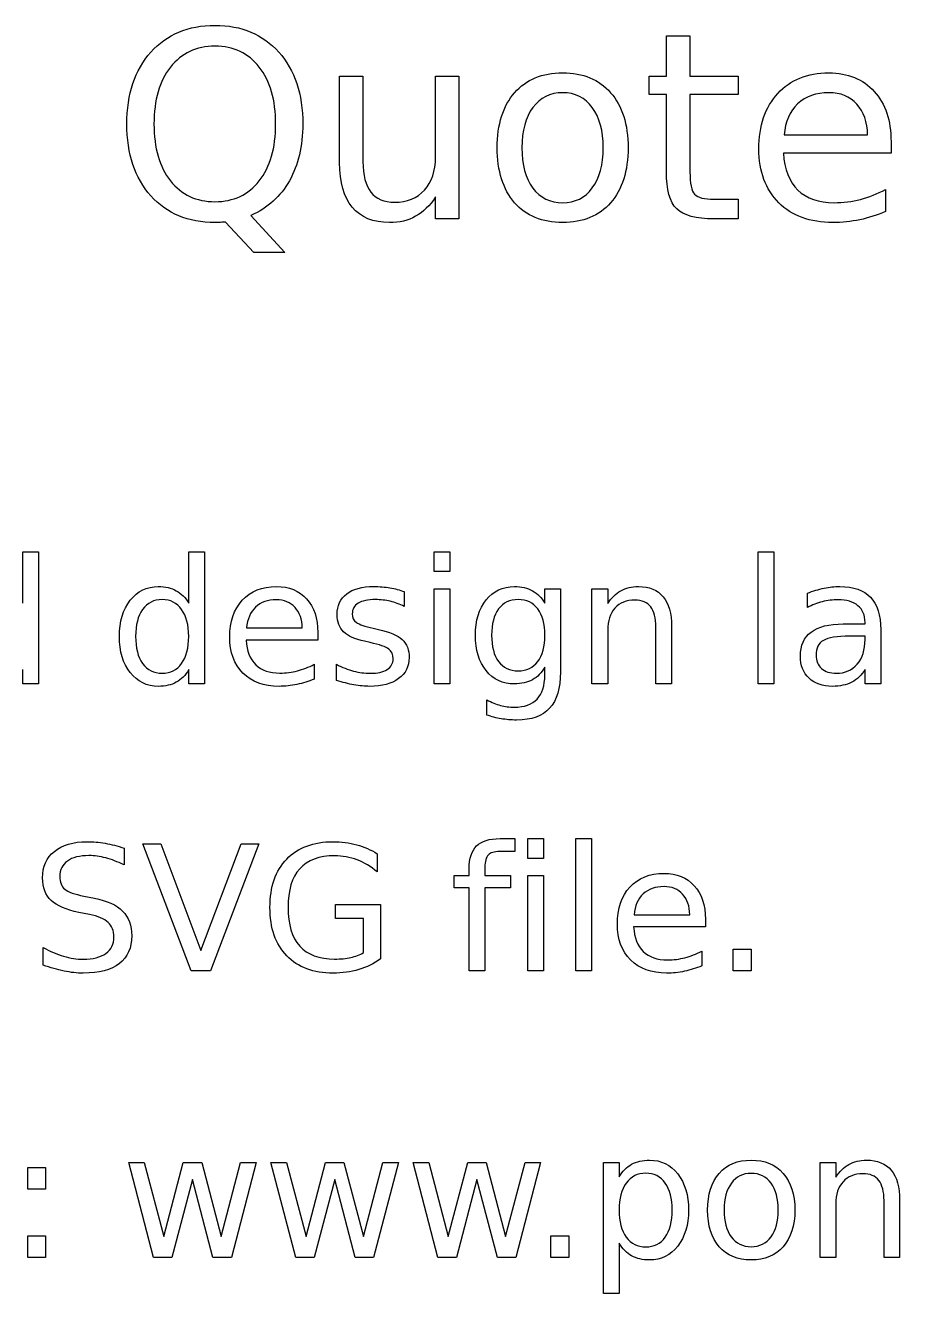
# Model space of a CAD drawing. Extents: x -140 to 352, y 0 to 216.
# Drawn here: x 253.41 to 273.29, y 55.43 to 84.26 of the extents above; entities that cross this region are included whole.
import ezdxf

# ---------------------------------------------------------------- set-up
doc = ezdxf.new("R2010")
doc.units = 0
doc.layers.add('Design_Template', color=7, linetype='CONTINUOUS')

msp = doc.modelspace()

# ---------------------------------------------------------------- linework, layer by layer
at = {"layer": 'Design_Template', "color": 7}
for points in [[(267.986662, 80.9293), (267.986662, 82.688779), (267.595989, 82.688779), (267.595989, 83.102605), (267.986662, 83.102605), (267.986662, 84.022861), (268.52203, 84.022861)], [(268.52203, 84.022861), (268.52203, 83.102605), (269.618809, 83.102605), (269.618809, 82.688779), (268.52203, 82.688779), (268.52203, 80.9293)], [(260.555179, 81.140554), (260.555179, 83.102605), (261.087655, 83.102605), (261.087655, 81.16081)], [(262.737166, 81.264993), (262.737166, 83.102605), (263.269638, 83.102605), (263.269638, 79.861459), (262.737166, 79.861459), (262.737166, 80.359208)], [(273.094358, 81.615153), (273.094358, 81.354701), (270.646137, 81.354701)], [(270.663501, 81.768527), (272.561886, 81.771349)], [(272.969923, 80.529945), (272.969923, 80.026411)], [(269.071866, 80.307116), (269.618809, 80.307116), (269.618809, 79.861459), (269.071866, 79.861459)], [(258.541033, 79.939596), (259.310805, 79.097477), (258.604699, 79.097477), (257.965152, 79.789112)], [(253.35713, 71.123881), (253.35713, 72.293007), (253.712112, 72.293007), (253.712112, 69.291087), (253.35713, 69.291087), (253.35713, 69.615202)], [(257.126888, 71.123881), (257.126888, 72.293007), (257.481871, 72.293007), (257.481871, 69.291087), (257.126888, 69.291087), (257.126888, 69.615202)], [(262.021405, 71.388189), (262.021405, 71.052496)], [(265.222037, 71.12387), (265.222037, 71.45184), (265.57702, 71.45184), (265.57702, 69.559244)], [(266.651613, 70.512305), (266.651613, 69.291087), (266.294704, 69.291087), (266.294704, 71.451851), (266.651613, 71.451851), (266.651613, 71.116162)], [(271.193077, 71.025473), (271.193077, 71.353447)], [(272.007221, 70.655071), (272.504969, 70.655071), (272.504969, 70.689784)], [(260.061283, 70.460217), (260.061283, 70.286584), (258.429132, 70.286584)], [(258.44071, 70.562466), (259.7063, 70.56423)], [(261.319155, 70.554751), (261.440697, 70.527728)], [(268.104341, 70.595264), (268.104341, 69.291087), (267.749359, 69.291087), (267.749359, 70.58369)], [(272.504969, 70.298158), (272.504969, 70.377258), (272.151916, 70.377258)], [(272.859952, 70.523883), (272.859952, 69.291087), (272.504969, 69.291087), (272.504969, 69.619061)], [(261.247774, 70.230612), (261.124301, 70.25954)], [(259.978324, 69.736748), (259.978324, 69.401055)], [(260.485717, 69.370162), (260.485717, 69.736723)], [(265.222037, 69.495578), (265.222037, 69.671142)], [(263.906286, 68.583041), (263.906286, 68.928379)], [(264.539081, 65.773674), (264.539081, 65.478498), (264.199532, 65.478498)], [(264.203388, 65.773674), (264.539081, 65.773674)], [(255.656796, 65.557598), (255.656796, 65.177536)], [(261.413688, 65.430266), (261.413688, 65.015477)], [(263.859984, 65.123515), (263.859984, 64.932518), (264.444547, 64.932518), (264.444547, 64.656635), (263.859984, 64.656635), (263.859984, 62.771754), (263.503071, 62.771754), (263.503071, 64.656635), (263.163523, 64.656635), (263.163523, 64.932518), (263.503071, 64.932518), (263.503071, 65.083002)], [(254.744259, 64.467571), (254.979629, 64.419339)], [(254.865801, 64.048922), (254.628505, 64.095224)], [(261.103078, 63.182687), (261.103078, 63.956318), (260.466427, 63.956318), (260.466427, 64.276573), (261.488929, 64.276573), (261.488929, 63.039921)], [(267.253544, 64.043133), (268.519134, 64.044897)], [(268.874117, 63.940884), (268.874117, 63.76725), (267.241969, 63.76725)], [(253.814361, 62.899085), (253.814361, 63.30037)], [(268.791157, 63.217414), (268.791157, 62.881722)], [(266.913991, 56.576539), (266.913991, 55.430561), (266.557079, 55.430561), (266.557079, 58.413188), (266.913991, 58.413188), (266.913991, 58.085214)], [(271.837446, 57.473638), (271.837446, 56.252424), (271.480534, 56.252424), (271.480534, 58.413188), (271.837446, 58.413188), (271.837446, 58.077495)], [(273.290175, 57.556598), (273.290175, 56.252424), (272.935192, 56.252424), (272.935192, 57.545023)]]:
    msp.add_lwpolyline(points, dxfattribs=at)
for points in [[(262.704365, 72.293007), (263.059347, 72.293007), (263.059347, 71.843491), (262.704365, 71.843491)], [(270.074111, 72.293007), (270.429094, 72.293007), (270.429094, 69.291087), (270.074111, 69.291087)], [(262.704365, 71.451851), (263.059347, 71.451851), (263.059347, 69.291087), (262.704365, 69.291087)], [(264.834257, 65.773674), (265.18924, 65.773674), (265.18924, 65.324157), (264.834257, 65.324157)], [(265.93007, 65.773674), (266.285052, 65.773674), (266.285052, 62.771754), (265.93007, 62.771754)], [(257.180905, 62.771754), (256.081234, 65.652131), (256.488304, 65.652131), (257.400841, 63.227059), (258.315308, 65.652131), (258.720452, 65.652131), (257.622707, 62.771754)], [(264.834257, 64.932518), (265.18924, 64.932518), (265.18924, 62.771754), (264.834257, 62.771754)], [(269.506912, 63.261787), (269.913982, 63.261787), (269.913982, 62.771754), (269.506912, 62.771754)], [(253.465164, 58.295501), (253.872238, 58.295501), (253.872238, 57.805472), (253.465164, 57.805472)], [(255.760978, 58.413188), (256.115961, 58.413188), (256.559689, 56.727019), (257.00149, 58.413188), (257.420138, 58.413188), (257.863866, 56.727019), (258.305663, 58.413188), (258.660646, 58.413188), (258.095376, 56.252424), (257.676728, 56.252424), (257.211777, 58.023478), (256.744897, 56.252424), (256.326248, 56.252424)], [(258.994406, 58.413188), (259.349388, 58.413188), (259.793116, 56.727019), (260.234917, 58.413188), (260.653562, 58.413188), (261.097293, 56.727019), (261.53909, 58.413188), (261.894073, 58.413188), (261.328803, 56.252424), (260.910155, 56.252424), (260.445204, 58.023478), (259.978324, 56.252424), (259.559675, 56.252424)], [(262.227833, 58.413188), (262.582815, 58.413188), (263.026543, 56.727019), (263.468344, 58.413188), (263.886989, 58.413188), (264.33072, 56.727019), (264.772517, 58.413188), (265.1275, 58.413188), (264.56223, 56.252424), (264.143582, 56.252424), (263.678631, 58.023478), (263.211751, 56.252424), (262.793103, 56.252424)], [(253.465164, 56.742453), (253.872238, 56.742453), (253.872238, 56.252424), (253.465164, 56.252424)], [(265.359011, 56.742453), (265.766084, 56.742453), (265.766084, 56.252424), (265.359011, 56.252424)]]:
    msp.add_lwpolyline(points, close=True, dxfattribs=at)
for points in [[(256.263549, 83.649622), (256.628177, 84.056693), (257.11435, 84.260228), (257.722067, 84.260231)], [(257.722067, 84.260231), (258.32785, 84.260228), (258.81209, 84.056693), (259.174795, 83.649622)], [(255.719502, 82.017475), (255.719502, 82.700428), (255.900851, 83.244478), (256.263549, 83.649622)], [(257.722067, 83.785562), (257.297629, 83.785558), (256.96001, 83.627359), (256.70921, 83.310966)], [(258.729138, 83.310966), (258.48219, 83.627359), (258.146501, 83.785558), (257.722067, 83.785562)], [(259.174795, 83.649622), (259.537489, 83.244478), (259.718838, 82.700428), (259.718845, 82.017475)], [(256.70921, 83.310966), (256.460332, 82.994563), (256.335897, 82.563377), (256.335897, 82.017401)], [(259.102447, 82.017401), (259.102444, 82.563377), (258.978008, 82.994563), (258.729138, 83.310966)], [(264.534265, 82.729296), (264.79857, 83.030254), (265.163201, 83.180738), (265.628152, 83.180742)], [(265.628152, 83.180742), (266.091169, 83.180738), (266.454834, 83.030254), (266.719145, 82.729296)], [(270.518805, 82.711932), (270.806263, 83.024468), (271.193077, 83.180738), (271.67925, 83.180742)], [(271.67925, 83.180742), (272.115259, 83.180738), (272.459633, 83.039902), (272.712367, 82.758234)], [(272.712367, 82.758234), (272.967027, 82.478488), (273.094355, 82.097464), (273.094358, 81.615153)], [(264.140696, 81.47914), (264.140696, 82.011612), (264.271887, 82.42833), (264.534265, 82.729296)], [(265.628152, 82.729296), (265.34262, 82.729292), (265.116899, 82.617395), (264.950984, 82.393607)], [(266.302426, 82.39071), (266.136508, 82.616432), (265.91175, 82.729292), (265.628152, 82.729296)], [(266.719145, 82.729296), (266.98345, 82.42833), (267.115604, 82.011612), (267.115607, 81.47914)], [(270.090512, 81.450201), (270.090512, 81.980744), (270.233274, 82.401318), (270.518805, 82.711932)], [(270.970252, 82.477529), (270.792758, 82.309681), (270.690509, 82.073348), (270.663501, 81.768527)], [(271.685039, 82.729296), (271.387933, 82.729292), (271.149671, 82.64537), (270.970252, 82.477529)], [(272.315905, 82.468847), (272.157705, 82.642477), (271.947414, 82.729292), (271.685039, 82.729296)], [(272.561886, 81.771419), (272.558041, 82.062736), (272.476031, 82.29521), (272.315905, 82.468847)], [(264.950984, 82.393607), (264.785066, 82.171738), (264.70211, 81.866916), (264.70211, 81.47914)], [(266.551301, 81.47914), (266.551297, 81.863057), (266.468338, 82.166915), (266.302426, 82.39071)], [(256.263549, 80.385327), (255.900851, 80.792398), (255.719502, 81.336448), (255.719502, 82.017475)], [(256.335897, 82.017401), (256.335897, 81.47335), (256.460332, 81.043127), (256.70921, 80.726732)], [(258.729138, 80.726732), (258.978008, 81.043127), (259.102444, 81.47335), (259.102447, 82.017401)], [(259.718845, 82.017475), (259.718838, 81.515867), (259.617552, 81.086607), (259.414987, 80.729698)], [(264.534265, 80.228983), (264.271887, 80.531875), (264.140696, 80.948593), (264.140696, 81.47914)], [(264.70211, 81.47914), (264.70211, 81.091359), (264.784103, 80.785571), (264.948088, 80.56178)], [(266.302426, 80.564672), (266.468338, 80.788464), (266.551297, 81.093285), (266.551301, 81.47914)], [(267.115607, 81.47914), (267.115604, 80.948593), (266.98345, 80.531875), (266.719145, 80.228983)], [(270.541958, 80.228983), (270.240993, 80.529945), (270.090512, 80.937019), (270.090512, 81.450201)], [(270.646137, 81.354701), (270.669279, 80.988143), (270.779254, 80.708401), (270.976037, 80.515478)], [(260.844566, 80.124804), (260.651643, 80.356311), (260.555179, 80.694897), (260.555179, 81.140554)], [(261.087655, 81.16081), (261.087651, 80.85406), (261.147458, 80.623516), (261.267074, 80.469176)], [(262.485396, 80.515478), (262.65324, 80.698756), (262.737163, 80.948593), (262.737166, 81.264993)], [(256.70921, 80.726732), (256.96001, 80.410332), (257.297629, 80.252133), (257.722067, 80.252133)], [(257.722067, 80.252133), (258.146501, 80.252133), (258.48219, 80.410332), (258.729138, 80.726732)], [(259.414987, 80.729698), (259.214341, 80.372786), (258.923024, 80.109441), (258.541033, 79.93967)], [(268.221068, 80.090077), (268.064795, 80.244417), (267.986662, 80.524159), (267.986662, 80.9293)], [(268.52203, 80.9293), (268.52203, 80.664992), (268.557721, 80.495218), (268.629105, 80.419977)], [(261.267074, 80.469176), (261.386687, 80.316761), (261.566106, 80.240558), (261.805335, 80.240558)], [(261.805335, 80.240558), (262.092793, 80.240558), (262.319481, 80.332195), (262.485396, 80.515478)], [(264.948088, 80.56178), (265.114003, 80.339914), (265.340691, 80.228983), (265.628152, 80.228983)], [(265.628152, 80.228983), (265.91175, 80.228983), (266.136508, 80.340877), (266.302426, 80.564672)], [(270.976037, 80.515478), (271.17475, 80.32448), (271.450633, 80.228983), (271.803689, 80.228983)], [(272.396934, 80.304224), (272.589858, 80.354385), (272.780852, 80.429626), (272.969923, 80.529945)], [(257.722067, 79.777611), (257.11435, 79.777611), (256.628177, 79.980183), (256.263549, 80.385327)], [(262.737166, 80.359208), (262.607901, 80.162425), (262.45742, 80.0158), (262.28572, 79.919336)], [(265.628152, 79.777537), (265.163201, 79.777537), (264.79857, 79.928018), (264.534265, 80.228983)], [(266.719145, 80.228983), (266.454834, 79.928018), (266.091169, 79.777537), (265.628152, 79.777537)], [(268.629105, 80.419977), (268.702413, 80.344737), (268.850001, 80.307116), (269.071866, 80.307116)], [(271.771854, 79.777537), (271.254813, 79.777537), (270.84485, 79.928018), (270.541958, 80.228983)], [(271.803689, 80.228983), (272.008187, 80.228983), (272.205937, 80.254066), (272.396934, 80.304224)], [(261.692475, 79.777537), (261.320128, 79.777537), (261.037493, 79.893294), (260.844566, 80.124804)], [(262.28572, 79.919336), (262.115942, 79.824802), (261.918196, 79.777537), (261.692475, 79.777537)], [(269.071866, 79.861459), (268.660936, 79.861459), (268.377335, 79.937666), (268.221068, 80.090077)], [(272.969923, 80.026411), (272.778922, 79.945382), (272.583106, 79.883646), (272.382463, 79.841203)], [(257.817564, 79.780433), (257.784755, 79.778669), (257.752931, 79.777611), (257.722067, 79.777611)], [(257.965152, 79.789112), (257.901486, 79.785266), (257.852287, 79.782374), (257.817564, 79.780433)], [(272.382463, 79.841203), (272.181821, 79.79876), (271.978282, 79.777537), (271.771854, 79.777537)], [(255.795702, 71.191402), (255.96033, 71.39976), (256.173192, 71.503939), (256.434287, 71.503942)], [(256.434287, 71.503942), (256.59377, 71.503939), (256.730101, 71.472439), (256.843287, 71.409408)], [(258.344247, 71.191402), (258.535886, 71.39976), (258.79376, 71.503939), (259.117878, 71.503942)], [(259.117878, 71.503942), (259.408549, 71.503939), (259.63813, 71.41005), (259.80662, 71.22227)], [(260.717228, 71.337992), (260.861277, 71.448598), (261.065779, 71.503903), (261.330729, 71.503907)], [(261.330729, 71.503907), (261.461917, 71.503903), (261.585389, 71.494276), (261.701146, 71.474979)], [(263.888922, 71.20104), (264.050981, 71.402967), (264.264486, 71.503928), (264.529436, 71.503932)], [(264.529436, 71.503932), (264.68892, 71.503928), (264.825896, 71.472429), (264.940366, 71.409398)], [(266.950649, 71.407479), (267.066402, 71.471786), (267.199523, 71.503939), (267.350004, 71.503942)], [(267.350004, 71.503942), (267.598232, 71.503939), (267.786012, 71.426768), (267.913347, 71.272432)], [(271.571212, 71.465345), (271.693397, 71.491062), (271.812367, 71.503925), (271.928124, 71.503928)], [(271.928124, 71.503928), (272.240661, 71.503925), (272.474101, 71.422899), (272.628441, 71.260843)], [(256.843287, 71.409408), (256.957756, 71.347672), (257.052286, 71.252493), (257.126888, 71.123881)], [(259.80662, 71.22227), (259.976391, 71.035774), (260.06128, 70.781757), (260.061283, 70.460217)], [(260.501151, 70.867252), (260.501151, 71.070466), (260.573178, 71.227378), (260.717228, 71.337992)], [(261.701146, 71.474979), (261.816899, 71.455682), (261.923653, 71.426744), (262.021405, 71.388164)], [(264.940366, 71.409398), (265.054835, 71.346374), (265.148723, 71.251198), (265.222037, 71.12387)], [(266.651613, 71.116162), (266.736502, 71.246065), (266.836179, 71.343171), (266.950649, 71.407479)], [(267.913347, 71.272432), (268.040675, 71.119376), (268.104341, 70.893654), (268.104341, 70.595264)], [(271.193077, 71.353447), (271.32298, 71.403605), (271.449024, 71.440904), (271.571212, 71.465345)], [(272.628441, 71.260843), (272.782781, 71.098784), (272.859952, 70.853124), (272.859952, 70.523869)], [(255.550688, 70.369543), (255.550688, 70.709088), (255.632359, 70.983041), (255.795702, 71.191402)], [(256.077374, 70.983045), (255.97062, 70.835132), (255.917245, 70.630634), (255.917245, 70.369543)], [(256.521102, 71.206836), (256.333318, 71.206836), (256.185409, 71.132238), (256.077374, 70.983045)], [(256.964829, 70.983045), (256.856791, 71.132238), (256.708882, 71.206836), (256.521102, 71.206836)], [(257.126888, 70.369543), (257.126885, 70.630634), (257.072867, 70.835132), (256.964829, 70.983045)], [(258.058715, 70.350249), (258.058715, 70.703944), (258.153891, 70.984329), (258.344247, 71.191402)], [(258.645208, 71.035132), (258.52688, 70.923235), (258.458716, 70.765681), (258.44071, 70.562466)], [(259.121734, 71.20298), (258.923663, 71.202977), (258.764821, 71.14703), (258.645208, 71.035132)], [(259.542312, 71.029347), (259.436845, 71.1451), (259.296651, 71.202977), (259.121734, 71.20298)], [(259.7063, 70.564396), (259.703831, 70.758607), (259.649062, 70.91359), (259.542312, 71.029347)], [(260.975747, 71.12581), (260.888286, 71.071789), (260.844559, 70.99076), (260.844559, 70.882722)], [(261.373175, 71.206836), (261.196967, 71.206836), (261.064491, 71.179813), (260.975747, 71.12581)], [(261.708865, 71.168253), (261.600823, 71.19397), (261.488929, 71.206836), (261.373175, 71.206836)], [(262.021405, 71.052496), (261.921082, 71.103942), (261.816899, 71.142528), (261.708865, 71.168253)], [(263.645837, 70.396541), (263.645837, 70.730943), (263.726866, 70.99911), (263.888922, 71.20104)], [(264.170594, 70.994619), (264.065127, 70.853138), (264.012394, 70.653783), (264.012394, 70.396552)], [(264.616251, 71.206836), (264.425899, 71.206836), (264.277344, 71.136097), (264.170594, 70.994619)], [(265.061908, 70.994619), (264.956442, 71.136097), (264.80789, 71.206836), (264.616251, 71.206836)], [(265.222037, 70.396552), (265.222037, 70.653783), (265.168659, 70.853138), (265.061908, 70.994619)], [(266.817531, 71.011983), (266.706918, 70.889795), (266.651613, 70.723238), (266.651613, 70.512305)], [(267.270904, 71.195262), (267.079264, 71.195262), (266.928141, 71.134168), (266.817531, 71.011983)], [(267.629746, 71.042851), (267.55, 71.144455), (267.430388, 71.195262), (267.270904, 71.195262)], [(267.749359, 70.58369), (267.749359, 70.788188), (267.709488, 70.94124), (267.629746, 71.042851)], [(271.530695, 71.15859), (271.413654, 71.128992), (271.301115, 71.084634), (271.193077, 71.025473)], [(271.891467, 71.202966), (271.767995, 71.202963), (271.647737, 71.188185), (271.530695, 71.15859)], [(272.342913, 71.067916), (272.236159, 71.157948), (272.085678, 71.202963), (271.891467, 71.202966)], [(272.504969, 70.689784), (272.504969, 70.853124), (272.450948, 70.979171), (272.342913, 71.067916)], [(260.647776, 70.471757), (260.550025, 70.568217), (260.501151, 70.70005), (260.501151, 70.867252)], [(260.844559, 70.882722), (260.844559, 70.800408), (260.876062, 70.735455), (260.939093, 70.687868)], [(260.939093, 70.687868), (261.002113, 70.641566), (261.128799, 70.59719), (261.319155, 70.554751)], [(271.277965, 70.469862), (271.441309, 70.593335), (271.684394, 70.655071), (272.007221, 70.655071)], [(255.795702, 69.54768), (255.632359, 69.756038), (255.550688, 70.029991), (255.550688, 70.369543)], [(255.917245, 70.369543), (255.917245, 70.108449), (255.97062, 69.903305), (256.077374, 69.754108)], [(256.964829, 69.754108), (257.072867, 69.903305), (257.126885, 70.108449), (257.126888, 70.369543)], [(258.359681, 69.536105), (258.159038, 69.736744), (258.058715, 70.008126), (258.058715, 70.350249)], [(261.124301, 70.25954), (260.904366, 70.305838), (260.745524, 70.376577), (260.647776, 70.471757)], [(261.440697, 70.527728), (261.692785, 70.473708), (261.871562, 70.397183), (261.977029, 70.298148)], [(263.888922, 69.593972), (263.726866, 69.795898), (263.645837, 70.06342), (263.645837, 70.396541)], [(264.012394, 70.396552), (264.012394, 70.140601), (264.065127, 69.941888), (264.170594, 69.80041)], [(265.061908, 69.80041), (265.168659, 69.941888), (265.222037, 70.140601), (265.222037, 70.396552)], [(271.034877, 69.920026), (271.034877, 70.163111), (271.115906, 70.34639), (271.277965, 70.469862)], [(272.151916, 70.377258), (271.865101, 70.377258), (271.666388, 70.34445), (271.555778, 70.278865)], [(258.429132, 70.286584), (258.444548, 70.042211), (258.517877, 69.855715), (258.649068, 69.727099)], [(261.674137, 70.082057), (261.609829, 70.133503), (261.467706, 70.183022), (261.247774, 70.230612)], [(261.772531, 69.860195), (261.772527, 69.956655), (261.739722, 70.030612), (261.674137, 70.082057)], [(261.977029, 70.298148), (262.083779, 70.2004), (262.137158, 70.06342), (262.137158, 69.887218)], [(271.555778, 70.278865), (271.445164, 70.213269), (271.38986, 70.101375), (271.38986, 69.943176)], [(272.32555, 69.740604), (272.445162, 69.880797), (272.504969, 70.066648), (272.504969, 70.298158)], [(261.63748, 69.617107), (261.727513, 69.674983), (261.772527, 69.756013), (261.772531, 69.860195)], [(262.137158, 69.887218), (262.137158, 69.686576), (262.057413, 69.527734), (261.897932, 69.410693)], [(264.170594, 69.80041), (264.277344, 69.658932), (264.425899, 69.588193), (264.616251, 69.588193)], [(264.616251, 69.588193), (264.80789, 69.588193), (264.956442, 69.658932), (265.061908, 69.80041)], [(271.229734, 69.420348), (271.09983, 69.545108), (271.034877, 69.711665), (271.034877, 69.920026)], [(271.38986, 69.943176), (271.38986, 69.817132), (271.431018, 69.716809), (271.513332, 69.642214)], [(256.434287, 69.23514), (256.173192, 69.23514), (255.96033, 69.339319), (255.795702, 69.54768)], [(256.077374, 69.754108), (256.185409, 69.606199), (256.333318, 69.532246), (256.521102, 69.532246)], [(256.521102, 69.532246), (256.708882, 69.532246), (256.856791, 69.606199), (256.964829, 69.754108)], [(257.126888, 69.615202), (257.052286, 69.486586), (256.957756, 69.390768), (256.843287, 69.327744)], [(259.179614, 69.23514), (258.834918, 69.23514), (258.561607, 69.335463), (258.359681, 69.536105)], [(258.649068, 69.727099), (258.781543, 69.599768), (258.965464, 69.536102), (259.200833, 69.536105)], [(259.200833, 69.536105), (259.337168, 69.536102), (259.468997, 69.552827), (259.596333, 69.586263)], [(259.596333, 69.586263), (259.724945, 69.619707), (259.852276, 69.669865), (259.978324, 69.736748)], [(260.485717, 69.736723), (260.616905, 69.668556), (260.746166, 69.617107), (260.873498, 69.582383)], [(260.873498, 69.582383), (261.000826, 69.548939), (261.126873, 69.532221), (261.251629, 69.532221)], [(261.251629, 69.532221), (261.418832, 69.532221), (261.547448, 69.560514), (261.63748, 69.617107)], [(264.529436, 69.291077), (264.264486, 69.291077), (264.050981, 69.392042), (263.888922, 69.593972)], [(265.222037, 69.671142), (265.148723, 69.54381), (265.054835, 69.448634), (264.940366, 69.38561)], [(265.048404, 68.945742), (265.164157, 69.066643), (265.222037, 69.249921), (265.222037, 69.495578)], [(265.57702, 69.559255), (265.577017, 69.19141), (265.495345, 68.918099), (265.332005, 68.739321)], [(271.513332, 69.642214), (271.596933, 69.5689), (271.710115, 69.532246), (271.85288, 69.532246)], [(271.85288, 69.532246), (272.049663, 69.532246), (272.207221, 69.601697), (272.32555, 69.740604)], [(272.504969, 69.619061), (272.423939, 69.487874), (272.322974, 69.390768), (272.202077, 69.327744)], [(256.843287, 69.327744), (256.730101, 69.266008), (256.59377, 69.23514), (256.434287, 69.23514)], [(259.586684, 69.277583), (259.452921, 69.24929), (259.317232, 69.23514), (259.179614, 69.23514)], [(259.978324, 69.401055), (259.850992, 69.347038), (259.720443, 69.305879), (259.586684, 69.277583)], [(260.881213, 69.269843), (260.756456, 69.291715), (260.624623, 69.325148), (260.485717, 69.370162)], [(261.243914, 69.235129), (261.128157, 69.235129), (261.007257, 69.246701), (260.881213, 69.269843)], [(261.897932, 69.410693), (261.739729, 69.293652), (261.521727, 69.235129), (261.243914, 69.235129)], [(264.940366, 69.38561), (264.825896, 69.32259), (264.68892, 69.291077), (264.529436, 69.291077)], [(271.75835, 69.23514), (271.537127, 69.23514), (271.360921, 69.296876), (271.229734, 69.420348)], [(272.202077, 69.327744), (272.081177, 69.266008), (271.933268, 69.23514), (271.75835, 69.23514)], [(263.906286, 68.928379), (264.010465, 68.871786), (264.113359, 68.829985), (264.214966, 68.802977)], [(264.525577, 68.762464), (264.758371, 68.762464), (264.932647, 68.823558), (265.048404, 68.945742)], [(264.214966, 68.802977), (264.316573, 68.775954), (264.42011, 68.762464), (264.525577, 68.762464)], [(265.332005, 68.739321), (265.168659, 68.55926), (264.9185, 68.469228), (264.581527, 68.469228)], [(264.228471, 68.498156), (264.117861, 68.516147), (264.010465, 68.544458), (263.906286, 68.583041)], [(264.581527, 68.469228), (264.456767, 68.469228), (264.339081, 68.478859), (264.228471, 68.498156)], [(263.670916, 65.607759), (263.782814, 65.718365), (263.960303, 65.77367), (264.203388, 65.773674)], [(253.802783, 64.88236), (253.802783, 65.137019), (253.892173, 65.337658), (254.070951, 65.484287)], [(254.070951, 65.484287), (254.251012, 65.630905), (254.498602, 65.704219), (254.813714, 65.704219)], [(254.813714, 65.704219), (254.948761, 65.704219), (255.086379, 65.692013), (255.226573, 65.667565)], [(255.226573, 65.667565), (255.366763, 65.643118), (255.510171, 65.606468), (255.656796, 65.557598)], [(259.353248, 65.308723), (259.607907, 65.572386), (259.960318, 65.704219), (260.410477, 65.704219)], [(260.410477, 65.704219), (260.598257, 65.704219), (260.776392, 65.681077), (260.944882, 65.634768)], [(260.944882, 65.634768), (261.114653, 65.588462), (261.270923, 65.520295), (261.413688, 65.430266)], [(263.503071, 65.083002), (263.503071, 65.323512), (263.559018, 65.49843), (263.670916, 65.607759)], [(264.199532, 65.478498), (264.072201, 65.478494), (263.983452, 65.45278), (263.933294, 65.401328)], [(254.366127, 65.264351), (254.251658, 65.182034), (254.194423, 65.064993), (254.194423, 64.913228)], [(254.858086, 65.387823), (254.645866, 65.38782), (254.48188, 65.346665), (254.366127, 65.264351)], [(255.238148, 65.335732), (255.106957, 65.370445), (254.980271, 65.38782), (254.858086, 65.387823)], [(255.656796, 65.177536), (255.508887, 65.248271), (255.369335, 65.301005), (255.238148, 65.335732)], [(258.973182, 64.209048), (258.973182, 64.679784), (259.099872, 65.046341), (259.353248, 65.308723)], [(260.443274, 65.383964), (260.090864, 65.38396), (259.825913, 65.285571), (259.648424, 65.088788)], [(260.954527, 65.29136), (260.792468, 65.353092), (260.622052, 65.38396), (260.443274, 65.383964)], [(261.413688, 65.015477), (261.269635, 65.137661), (261.116583, 65.229624), (260.954527, 65.29136)], [(263.933294, 65.401328), (263.884421, 65.349878), (263.859984, 65.257274), (263.859984, 65.123515)], [(253.99764, 64.367248), (253.867737, 64.49072), (253.802783, 64.66242), (253.802783, 64.88236)], [(254.194423, 64.913228), (254.194423, 64.785893), (254.232364, 64.689433), (254.30825, 64.623837)], [(259.648424, 65.088788), (259.472218, 64.892005), (259.384116, 64.598758), (259.384116, 64.209048)], [(267.15708, 64.672069), (267.34872, 64.880426), (267.606597, 64.984605), (267.930711, 64.984609)], [(267.930711, 64.984609), (268.221382, 64.984605), (268.450963, 64.890717), (268.619453, 64.702937)], [(254.30825, 64.623837), (254.385417, 64.559529), (254.530754, 64.507438), (254.744259, 64.467571)], [(266.871552, 63.830916), (266.871549, 64.184611), (266.966728, 64.464995), (267.15708, 64.672069)], [(267.934571, 64.683647), (267.7365, 64.683644), (267.577658, 64.627696), (267.458045, 64.515799)], [(268.355145, 64.510013), (268.249679, 64.625767), (268.109488, 64.683644), (267.934571, 64.683647)], [(268.619453, 64.702937), (268.789228, 64.516441), (268.874113, 64.262423), (268.874117, 63.940884)], [(254.628505, 64.095224), (254.337831, 64.153101), (254.12754, 64.243775), (253.99764, 64.367248)], [(254.979629, 64.419339), (255.2703, 64.36403), (255.48445, 64.266283), (255.622069, 64.126092)], [(267.458045, 64.515799), (267.339717, 64.403901), (267.271549, 64.246347), (267.253544, 64.043133)], [(268.519134, 64.045063), (268.516664, 64.239274), (268.461896, 64.394256), (268.355145, 64.510013)], [(255.292169, 63.869499), (255.205992, 63.949241), (255.063872, 64.009048), (254.865801, 64.048922)], [(255.622069, 64.126092), (255.760975, 63.987183), (255.830426, 63.80069), (255.83043, 63.566608)], [(259.353248, 63.109376), (259.099872, 63.373039), (258.973182, 63.739596), (258.973182, 64.209048)], [(259.384116, 64.209048), (259.384116, 63.820626), (259.472218, 63.528021), (259.648424, 63.331238)], [(255.423356, 63.53767), (255.423356, 63.679148), (255.379626, 63.789758), (255.292169, 63.869499)], [(267.172514, 63.016772), (266.971872, 63.217411), (266.871549, 63.488792), (266.871552, 63.830916)], [(267.241969, 63.76725), (267.257385, 63.522878), (267.330714, 63.336382), (267.461901, 63.207766)], [(255.242007, 63.163394), (255.362904, 63.250854), (255.423356, 63.375611), (255.423356, 63.53767)], [(255.83043, 63.566608), (255.830426, 63.287508), (255.736538, 63.075933), (255.548758, 62.931883)], [(253.814361, 63.30037), (253.972557, 63.211625), (254.12754, 63.144746), (254.279308, 63.099728)], [(254.726895, 63.032206), (254.949403, 63.032206), (255.121107, 63.075933), (255.242007, 63.163394)], [(259.648424, 63.331238), (259.825913, 63.134455), (260.090864, 63.036062), (260.443274, 63.036062)], [(260.811761, 63.070775), (260.9198, 63.095223), (261.016905, 63.132511), (261.103078, 63.182673)], [(267.461901, 63.207766), (267.594376, 63.080434), (267.778297, 63.016772), (268.01367, 63.016772)], [(268.409166, 63.06693), (268.537782, 63.100373), (268.66511, 63.150531), (268.791157, 63.217414)], [(254.290886, 62.762109), (254.13783, 62.792977), (253.978989, 62.838637), (253.814361, 62.899085)], [(254.279308, 63.099728), (254.431077, 63.054713), (254.580274, 63.032206), (254.726895, 63.032206)], [(255.548758, 62.931883), (255.362262, 62.787833), (255.088309, 62.715807), (254.726895, 62.715807)], [(260.410477, 62.715807), (259.960318, 62.715807), (259.607907, 62.846998), (259.353248, 63.109376)], [(260.443274, 63.036062), (260.580893, 63.036062), (260.703723, 63.047633), (260.811761, 63.070775)], [(261.488929, 63.039921), (261.338445, 62.933171), (261.17253, 62.852141), (260.991184, 62.796836)], [(267.992447, 62.715807), (267.647752, 62.715807), (267.374441, 62.81613), (267.172514, 63.016772)], [(268.01367, 63.016772), (268.150001, 63.016772), (268.281834, 63.033494), (268.409166, 63.06693)], [(268.791157, 62.881722), (268.663826, 62.827704), (268.53328, 62.786546), (268.399521, 62.758249)], [(254.726895, 62.715807), (254.590561, 62.715807), (254.445223, 62.731223), (254.290886, 62.762109)], [(260.991184, 62.796836), (260.809832, 62.742815), (260.616263, 62.715807), (260.410477, 62.715807)], [(268.399521, 62.758249), (268.265755, 62.729957), (268.130066, 62.715807), (267.992447, 62.715807)], [(266.913991, 58.085214), (266.988586, 58.21383), (267.082478, 58.309006), (267.195663, 58.370742)], [(267.195663, 58.370742), (267.310129, 58.433762), (267.446464, 58.465275), (267.604663, 58.465275)], [(267.604663, 58.465275), (267.867042, 58.465275), (268.079901, 58.361093), (268.243248, 58.152736)], [(269.186653, 58.164314), (269.362855, 58.364953), (269.605943, 58.465275), (269.915908, 58.465275)], [(269.915908, 58.465275), (270.224589, 58.465275), (270.467032, 58.364953), (270.643237, 58.164314)], [(271.837446, 58.077495), (271.922332, 58.207398), (272.022013, 58.304504), (272.136482, 58.368812)], [(272.136482, 58.368812), (272.252235, 58.43312), (272.385353, 58.465275), (272.535837, 58.465275)], [(272.535837, 58.465275), (272.784066, 58.465275), (272.971846, 58.388105), (273.099177, 58.233765)], [(267.517848, 58.16817), (267.330065, 58.16817), (267.182155, 58.093571), (267.074117, 57.944378)], [(267.959646, 57.944378), (267.852892, 58.093571), (267.705625, 58.16817), (267.517848, 58.16817)], [(268.243248, 58.152736), (268.407875, 57.944374), (268.490188, 57.670421), (268.490192, 57.330876)], [(268.924274, 57.330876), (268.924274, 57.685855), (269.011732, 57.963668), (269.186653, 58.164314)], [(269.915908, 58.164314), (269.725556, 58.16431), (269.575075, 58.089712), (269.464465, 57.940519)], [(270.365425, 57.938589), (270.254815, 58.08907), (270.104976, 58.16431), (269.915908, 58.164314)], [(270.643237, 58.164314), (270.819443, 57.963668), (270.907542, 57.685855), (270.907545, 57.330876)], [(272.003361, 57.973316), (271.892751, 57.851128), (271.837446, 57.684571), (271.837446, 57.473638)], [(272.456737, 58.156595), (272.265098, 58.156595), (272.113971, 58.095501), (272.003361, 57.973316)], [(272.815579, 58.004184), (272.735834, 58.105791), (272.616221, 58.156595), (272.456737, 58.156595)], [(272.935192, 57.545023), (272.935192, 57.749521), (272.895318, 57.902574), (272.815579, 58.004184)], [(273.099177, 58.233765), (273.226509, 58.080709), (273.290171, 57.854988), (273.290175, 57.556598)], [(267.074117, 57.944378), (266.967367, 57.796465), (266.913991, 57.591967), (266.913991, 57.330876)], [(268.121705, 57.330876), (268.121701, 57.591967), (268.067684, 57.796465), (267.959646, 57.944378)], [(269.464465, 57.940519), (269.353852, 57.792609), (269.298547, 57.589395), (269.298547, 57.330876)], [(270.53134, 57.330876), (270.53134, 57.58682), (270.476035, 57.789392), (270.365425, 57.938589)], [(266.913991, 57.330876), (266.913991, 57.069782), (266.967367, 56.864638), (267.074117, 56.715445)], [(267.959646, 56.715445), (268.067684, 56.864638), (268.121701, 57.069782), (268.121705, 57.330876)], [(268.490192, 57.330876), (268.490188, 56.991324), (268.407875, 56.717371), (268.243248, 56.509013)], [(269.186653, 56.497439), (269.011732, 56.699365), (268.924274, 56.977178), (268.924274, 57.330876)], [(269.298547, 57.330876), (269.298547, 57.072354), (269.35321, 56.868497), (269.462536, 56.719301)], [(270.365425, 56.72123), (270.476035, 56.870427), (270.53134, 57.073641), (270.53134, 57.330876)], [(270.907545, 57.330876), (270.907542, 56.977178), (270.819443, 56.699365), (270.643237, 56.497439)], [(267.195663, 56.289078), (267.082478, 56.352101), (266.988586, 56.447919), (266.913991, 56.576539)], [(267.074117, 56.715445), (267.182155, 56.567532), (267.330065, 56.493579), (267.517848, 56.493579)], [(267.517848, 56.493579), (267.705625, 56.493579), (267.852892, 56.567532), (267.959646, 56.715445)], [(268.243248, 56.509013), (268.079901, 56.300652), (267.867042, 56.196473), (267.604663, 56.196473)], [(269.462536, 56.719301), (269.573146, 56.571392), (269.724269, 56.497439), (269.915908, 56.497439)], [(269.915908, 56.497439), (270.104976, 56.497439), (270.254815, 56.572034), (270.365425, 56.72123)], [(267.604663, 56.196473), (267.446464, 56.196473), (267.310129, 56.227341), (267.195663, 56.289078)], [(269.915908, 56.196473), (269.605943, 56.196473), (269.362855, 56.296796), (269.186653, 56.497439)], [(270.643237, 56.497439), (270.467032, 56.296796), (270.224589, 56.196473), (269.915908, 56.196473)]]:
    msp.add_open_spline(points, degree=3, dxfattribs=at)

doc.saveas('drawing.dxf')
